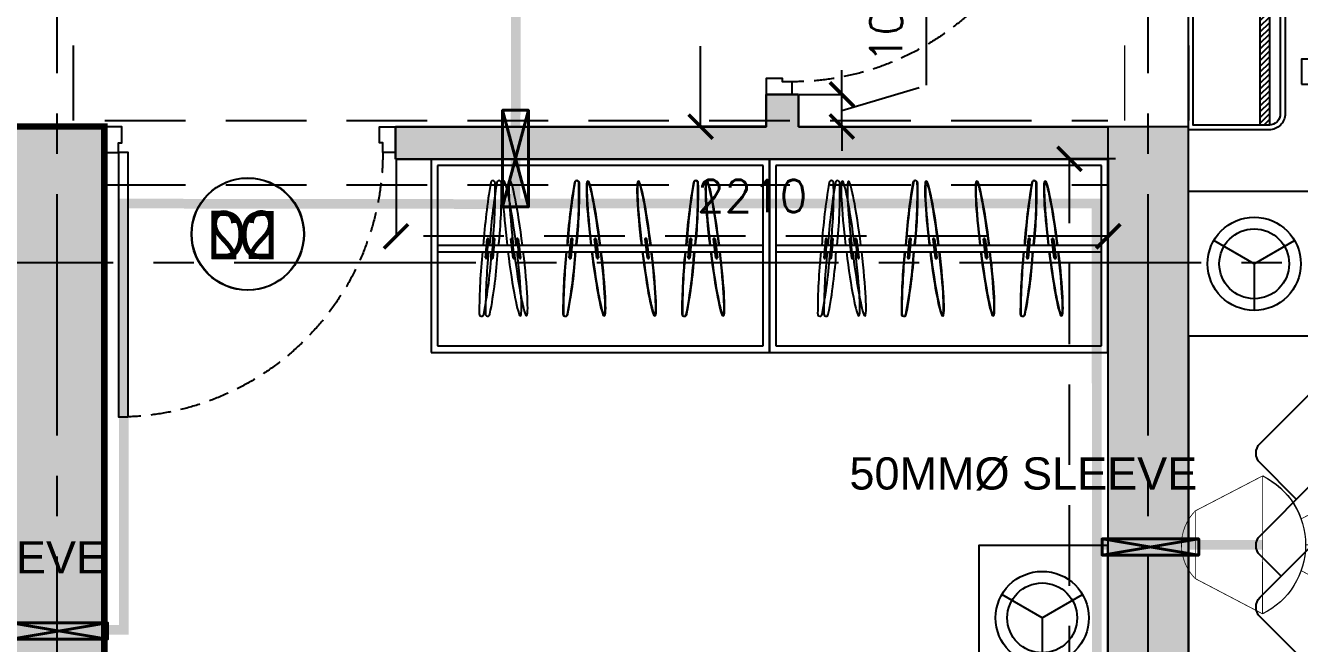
# Model space of a CAD drawing. Header units: millimetres. Extents: x 1135099 to 1230264, y -5736945 to -5695799.
# Drawn here: x 1209802 to 1213755, y -5726078 to -5724160 of the extents above; entities that cross this region are included whole.
import ezdxf
from ezdxf.enums import TextEntityAlignment as Align

# ---------------------------------------------------------------- set-up
doc = ezdxf.new("R2010")
doc.units = ezdxf.units.MM
doc.header["$LTSCALE"] = 1000
doc.header["$MEASUREMENT"] = 0
for name, pattern in [('2BHK-A - FRONT$1$AUDIT_D_120904163729-0', [0]), ('2BHK-A - FRONT$1$HIDDEN', [0.375, 0.25, -0.125]), ('AUDIT_D_120904163729-0', [0]), ('T8(T9 IS SIMILAR) - DIMENSION & TEXTING$0$( Hidden )', [0.375, 0.25, -0.125]), ('T8(T9 IS SIMILAR) - DIMENSION & TEXTING$0$1', [0]), ('T8(T9 IS SIMILAR) - DIMENSION & TEXTING$0$3BHK-D$0$HIDDEN', [0.375, 0.25, -0.125]), ('T8(T9 IS SIMILAR) - DIMENSION & TEXTING$0$HIDDEN', [0.375, 0.25, -0.125]), ('T8(T9 IS SIMILAR) - DIMENSION & TEXTING$1$AUDIT_D_120904163729-0', [0]), ('T8(T9 IS SIMILAR)$0$$0$HIDDEN', [0.375, 0.25, -0.125]), ('T8(T9 IS SIMILAR)$0$HIDDEN', [0.375, 0.25, -0.125]), ('T8_REFUGE COLUMNS$0$CENTER2', [1.125, 0.75, -0.125, 0.125, -0.125])]:
    doc.linetypes.add(name, pattern=pattern)
doc.layers.get('0').update_dxf_attribs({"linetype": 'AUDIT_D_120904163729-0'})
for name, color, linetype in [('2BHK-A - FRONT$0$2BHK-A - FRONT$0$a-furniture', 8, 'Continuous'), ('2BHK-A - FRONT$0$A-DOOR-FULL', 2, 'Continuous'), ('2BHK-A - FRONT$0$a-furniture', 8, 'Continuous'), ('2BHK-A - FRONT$0$A-INDOOR UNIT', 30, 'Continuous'), ('2BHK-A - FRONT$0$a-window-no', 125, 'Continuous'), ('2BHK-A - FRONT$1$A-HATCH -160', 251, '2BHK-A - FRONT$1$AUDIT_D_120904163729-0'), ('T8(T9 IS SIMILAR) - DIMENSION & TEXTING$0$A-DIMENSIONS', 2, 'T8(T9 IS SIMILAR) - DIMENSION & TEXTING$0$HIDDEN'), ('T8(T9 IS SIMILAR) - DIMENSION & TEXTING$0$A-FIRE FIGHTING', 7, 'T8(T9 IS SIMILAR) - DIMENSION & TEXTING$1$AUDIT_D_120904163729-0'), ('T8(T9 IS SIMILAR) - DIMENSION & TEXTING$1$a-window-no', 125, 'Continuous'), ('T8(T9 IS SIMILAR)$0$S-BEAM', 20, 'T8(T9 IS SIMILAR)$0$$0$HIDDEN'), ('T8_REFUGE COLUMNS$0$A-CENTERLINE', 193, 'T8_REFUGE COLUMNS$0$CENTER2'), ('T8_REFUGE COLUMNS$1$A-RCC COLS', 3, 'Continuous'), ('T8_TYPICAL COLUMNS$0$A-RCC COLS', 3, 'Continuous')]:
    doc.layers.add(name, color=color, linetype=linetype)
for name, color, linetype, lineweight in [('2BHK-A - FRONT$1$A-WALL- 160', 6, 'Continuous', 30), ('T8(T9 IS SIMILAR) - DIMENSION & TEXTING$0$U-IPD-WS-FIRE', 1, 'Continuous', 40), ('T8(T9 IS SIMILAR) - DIMENSION & TEXTING$0$U-IPD-WS-SP', 1, 'Continuous', 5), ('T8(T9 IS SIMILAR) - DIMENSION & TEXTING$0$U-IPD-WS-TEXT', 7, 'Continuous', 0), ('T8(T9 IS SIMILAR)$0$D&W', 8, 'Continuous', 25), ('T8(T9 IS SIMILAR)$0$SCPL BEAM', 191, 'T8(T9 IS SIMILAR)$0$$0$HIDDEN', 13)]:
    doc.layers.add(name, color=color, linetype=linetype, lineweight=lineweight)
doc.layers.add('A-RERA CARPET AREA', color=30, linetype='Continuous', plot=False)
for name, color, linetype, lineweight, true_color in [('T8(T9 IS SIMILAR) - DIMENSION & TEXTING$0$U-IPD-SP-SLEV-50', 7, 'T8(T9 IS SIMILAR) - DIMENSION & TEXTING$0$3BHK-D$0$HIDDEN', 40, 0x2f0dd9), ('T8(T9 IS SIMILAR) - DIMENSION & TEXTING$0$U-IPD-SP-SLEV-80', 7, 'T8(T9 IS SIMILAR) - DIMENSION & TEXTING$0$1', 40, 0x10d54b), ('T8_REFUGE COLUMNS$1$COL-HATCH', 7, 'Continuous', 25, 0xa3a3a3)]:
    doc.layers.add(name, color=color, linetype=linetype, lineweight=lineweight, true_color=true_color)
doc.styles.add('2BHK-A - FRONT$0$LODHA STANDERD', font='sanss___.ttf')
doc.styles.add('T8(T9 IS SIMILAR) - DIMENSION & TEXTING$0$arial', font='sanss___.ttf')
doc.styles.add('T8(T9 IS SIMILAR) - DIMENSION & TEXTING$0$Romans 1', font='romans.shx', dxfattribs={"height": 100})
doc.styles.add('T8(T9 IS SIMILAR) - DIMENSION & TEXTING$1$LODHA STANDERD', font='sanss___.ttf')
doc.dimstyles.new('T8(T9 IS SIMILAR) - DIMENSION & TEXTING$0$ALPINE S', dxfattribs={"dimscale": 0, "dimtxt": 100, "dimasz": 75, "dimexe": 0, "dimexo": 0, "dimgap": 75, "dimtad": 1, "dimdec": 0, "dimzin": 0, "dimdsep": 46, "dimtxsty": 'T8(T9 IS SIMILAR) - DIMENSION & TEXTING$0$Romans 1', "dimblk": 'T8(T9 IS SIMILAR) - DIMENSION & TEXTING$0$_ArchTick', "dimcen": 0.09, "dimclrd": 256, "dimclre": 256, "dimclrt": 7, "dimadec": 0, "dimazin": 0, "dimtfac": 1, "dimtdec": 0, "dimtofl": 0, "dimtmove": 1, "dimatfit": 0, "dimldrblk": 'T8(T9 IS SIMILAR) - DIMENSION & TEXTING$0$_Open90', "dimfxl": 1, "dimtolj": 1, "dimtzin": 0, "dimarcsym": 0})

# ---------------------------------------------------------------- blocks, each defined once
blk = doc.blocks.new('T8(T9 IS SIMILAR) - DIMENSION & TEXTING$1$WINDOW TAG')
at = {"layer": 'T8(T9 IS SIMILAR) - DIMENSION & TEXTING$1$a-window-no'}
blk.add_circle((0, 0), 174.1, dxfattribs=at)
at = {"layer": 'T8(T9 IS SIMILAR) - DIMENSION & TEXTING$1$a-window-no', "style": 'T8(T9 IS SIMILAR) - DIMENSION & TEXTING$1$LODHA STANDERD'}
blk.add_attdef('WINDOW', text='', height=150, dxfattribs=at).set_placement((11.3, 2.8), align=Align.MIDDLE_CENTER)
blk = doc.blocks.new('T8(T9 IS SIMILAR) - DIMENSION & TEXTING$0$_ArchTick')
at = {"color": 0, "linetype": 'ByBlock', "const_width": 0.15}
blk.add_lwpolyline([(-0.5, -0.5), (0.5, 0.5)], dxfattribs=at)
blk = doc.blocks.new('*D537')
at = {"layer": 'T8(T9 IS SIMILAR) - DIMENSION & TEXTING$0$A-DIMENSIONS', "linetype": 'T8(T9 IS SIMILAR) - DIMENSION & TEXTING$0$HIDDEN', "lineweight": -2, "transparency": 16777216}
for p, q in [((1212102.3, -5723474), (1211897, -5723474)), ((1212102.3, -5724474), (1211897, -5724474))]:
    blk.add_line(p, q, dxfattribs=at)
at = {"layer": 'T8(T9 IS SIMILAR) - DIMENSION & TEXTING$0$A-DIMENSIONS', "lineweight": -2, "transparency": 16777216}
blk.add_line((1211897, -5724474), (1211897, -5723474), dxfattribs=at)
at = {"layer": 'T8(T9 IS SIMILAR) - DIMENSION & TEXTING$0$A-DIMENSIONS', "linetype": 'ByBlock', "lineweight": -2, "transparency": 16777216, "xscale": 75, "yscale": 75, "zscale": 75}
for p, rotation in [((1211897, -5723474), 90), ((1211897, -5724474), 270)]:
    blk.add_blockref('T8(T9 IS SIMILAR) - DIMENSION & TEXTING$0$_ArchTick', p, dxfattribs=dict(at, rotation=rotation))
at = {"layer": 'T8(T9 IS SIMILAR) - DIMENSION & TEXTING$0$A-DIMENSIONS', "color": 7, "linetype": 'ByBlock', "transparency": 16777216, "insert": (1211772, -5723974), "char_height": 100, "attachment_point": 5, "rotation": 90, "style": 'T8(T9 IS SIMILAR) - DIMENSION & TEXTING$0$Romans 1'}
blk.add_mtext('\\A1;1000', dxfattribs=at)
blk = doc.blocks.new('T8(T9 IS SIMILAR) - DIMENSION & TEXTING$0$_Open90')
at = {"color": 0, "linetype": 'ByBlock', "lineweight": -2}
for p, q in [((0, 0), (-1, 0)), ((-0.5, 0.5), (0, 0)), ((0, 0), (-0.5, -0.5))]:
    blk.add_line(p, q, dxfattribs=at)
blk = doc.blocks.new('*D538')
at = {"layer": 'T8(T9 IS SIMILAR) - DIMENSION & TEXTING$0$A-DIMENSIONS', "lineweight": -2, "transparency": 16777216}
for p, q in [((1212597.7, -5724345.3), (1212597.7, -5723952.4)), ((1212335.2, -5724374), (1212335.2, -5724299)), ((1212335.2, -5724424), (1212597.7, -5724345.3)), ((1212335.2, -5724474), (1212335.2, -5724374)), ((1212335.2, -5724474), (1212335.2, -5724549))]:
    blk.add_line(p, q, dxfattribs=at)
at = {"layer": 'T8(T9 IS SIMILAR) - DIMENSION & TEXTING$0$A-DIMENSIONS', "linetype": 'T8(T9 IS SIMILAR) - DIMENSION & TEXTING$0$HIDDEN', "lineweight": -2, "transparency": 16777216}
for p, q in [((1212202.3, -5724374), (1212335.2, -5724374)), ((1212202.3, -5724474), (1212335.2, -5724474))]:
    blk.add_line(p, q, dxfattribs=at)
at = {"layer": 'T8(T9 IS SIMILAR) - DIMENSION & TEXTING$0$A-DIMENSIONS', "linetype": 'ByBlock', "lineweight": -2, "transparency": 16777216, "xscale": 75, "yscale": 75, "zscale": 75}
for p, rotation in [((1212335.2, -5724374), 270), ((1212335.2, -5724474), 90)]:
    blk.add_blockref('T8(T9 IS SIMILAR) - DIMENSION & TEXTING$0$_ArchTick', p, dxfattribs=dict(at, rotation=rotation))
at = {"layer": 'T8(T9 IS SIMILAR) - DIMENSION & TEXTING$0$A-DIMENSIONS', "color": 7, "linetype": 'ByBlock', "transparency": 16777216, "insert": (1212472.7, -5724148.8), "char_height": 100, "attachment_point": 5, "rotation": 90, "style": 'T8(T9 IS SIMILAR) - DIMENSION & TEXTING$0$Romans 1'}
blk.add_mtext('\\A1;100', dxfattribs=at)
blk = doc.blocks.new('*D539')
at = {"layer": 'T8(T9 IS SIMILAR) - DIMENSION & TEXTING$0$A-DIMENSIONS', "linetype": 'T8(T9 IS SIMILAR) - DIMENSION & TEXTING$0$HIDDEN', "lineweight": -2, "transparency": 16777216}
for p, q in [((1210952.2, -5724574), (1210952.2, -5724814.4)), ((1213161.8, -5724574), (1213161.8, -5724814.4))]:
    blk.add_line(p, q, dxfattribs=at)
at = {"layer": 'T8(T9 IS SIMILAR) - DIMENSION & TEXTING$0$A-DIMENSIONS', "lineweight": -2, "transparency": 16777216}
blk.add_line((1213161.8, -5724814.4), (1210952.2, -5724814.4), dxfattribs=at)
at = {"layer": 'T8(T9 IS SIMILAR) - DIMENSION & TEXTING$0$A-DIMENSIONS', "linetype": 'ByBlock', "lineweight": -2, "transparency": 16777216, "xscale": 75, "yscale": 75, "zscale": 75, "rotation": 180}
blk.add_blockref('T8(T9 IS SIMILAR) - DIMENSION & TEXTING$0$_ArchTick', (1210952.2, -5724814.4), dxfattribs=at)
at = {"layer": 'T8(T9 IS SIMILAR) - DIMENSION & TEXTING$0$A-DIMENSIONS', "linetype": 'ByBlock', "lineweight": -2, "transparency": 16777216, "xscale": 75, "yscale": 75, "zscale": 75}
blk.add_blockref('T8(T9 IS SIMILAR) - DIMENSION & TEXTING$0$_ArchTick', (1213161.8, -5724814.4), dxfattribs=at)
at = {"layer": 'T8(T9 IS SIMILAR) - DIMENSION & TEXTING$0$A-DIMENSIONS', "color": 7, "linetype": 'ByBlock', "transparency": 16777216, "insert": (1212057, -5724689.4), "char_height": 100, "attachment_point": 5, "style": 'T8(T9 IS SIMILAR) - DIMENSION & TEXTING$0$Romans 1'}
blk.add_mtext('\\A1;2210', dxfattribs=at)
blk = doc.blocks.new('*D542')
at = {"layer": 'T8(T9 IS SIMILAR) - DIMENSION & TEXTING$0$A-DIMENSIONS', "linetype": 'T8(T9 IS SIMILAR) - DIMENSION & TEXTING$0$HIDDEN', "lineweight": -2, "transparency": 16777216}
for p, q in [((1213184.2, -5724574), (1213041.4, -5724574)), ((1213184.2, -5728524), (1213041.4, -5728524))]:
    blk.add_line(p, q, dxfattribs=at)
at = {"layer": 'T8(T9 IS SIMILAR) - DIMENSION & TEXTING$0$A-DIMENSIONS', "lineweight": -2, "transparency": 16777216}
blk.add_line((1213041.4, -5728524), (1213041.4, -5724574), dxfattribs=at)
at = {"layer": 'T8(T9 IS SIMILAR) - DIMENSION & TEXTING$0$A-DIMENSIONS', "linetype": 'ByBlock', "lineweight": -2, "transparency": 16777216, "xscale": 75, "yscale": 75, "zscale": 75}
for p, rotation in [((1213041.4, -5724574), 90), ((1213041.4, -5728524), 270)]:
    blk.add_blockref('T8(T9 IS SIMILAR) - DIMENSION & TEXTING$0$_ArchTick', p, dxfattribs=dict(at, rotation=rotation))
at = {"layer": 'T8(T9 IS SIMILAR) - DIMENSION & TEXTING$0$A-DIMENSIONS', "color": 7, "linetype": 'ByBlock', "transparency": 16777216, "insert": (1212916.4, -5726920.7), "char_height": 100, "attachment_point": 5, "rotation": 90, "style": 'T8(T9 IS SIMILAR) - DIMENSION & TEXTING$0$Romans 1'}
blk.add_mtext('\\A1;3950', dxfattribs=at)
blk = doc.blocks.new('T8(T9 IS SIMILAR) - DIMENSION & TEXTING$0$SIDE SPRINKLER')
at = {"layer": 'T8(T9 IS SIMILAR) - DIMENSION & TEXTING$0$U-IPD-WS-SP', "const_width": 3, "elevation": 0}
for points in [[(-6847.2, -87791.6), (-7102.7, -87925.5)], [(-6700.4, -87955.9), (-6510.2, -87854.9)], [(-6683.5, -88053.8), (-6456.1, -88053.8)], [(-6847.2, -88315.9), (-7102.7, -88183.1)], [(-6700.2, -88152.7), (-6509.9, -88253.3)]]:
    blk.add_lwpolyline(points, dxfattribs=at)
for points in [[(-6847.2, -87791.6, 0.000405), (-6846.7, -88316.2, 0.623274), (-6846.7, -87792.3, 0.617961)], [(-7102.7, -87925.2, 0.001274), (-7102.7, -88183.1, -0.409371), (-7102.7, -87925.2, -0.617961)]]:
    blk.add_lwpolyline(points, format="xyb", dxfattribs=at)
at = {"layer": 'T8(T9 IS SIMILAR) - DIMENSION & TEXTING$0$U-IPD-WS-SP'}
for centre, start, end in [((-6975.2, -88053.8), 296.0387, 63.9613), ((-6975.2, -88053.8), 0, 63.9613), ((-6975.2, -88054.2), 296.1316, 0.0929)]:
    blk.add_arc(centre, 291.8, start, end, dxfattribs=at)
blk = doc.blocks.new('T8(T9 IS SIMILAR) - DIMENSION & TEXTING$0$A$C7A147FD6')
at = {"layer": 'T8(T9 IS SIMILAR) - DIMENSION & TEXTING$0$U-IPD-SP-SLEV-50', "linetype": 'ByBlock', "elevation": -0.6}
for points in [[(5990.4, -10380), (5690.4, -10380), (5690.4, -10430), (5990.4, -10430), (5990.4, -10380), (5690.4, -10430), (5990.4, -10430), (5690.4, -10380)], [(2605, -10640.4), (2305, -10640.4), (2305, -10690.4), (2605, -10690.4), (2605, -10640.4), (2305, -10690.4), (2605, -10690.4), (2305, -10640.4)]]:
    blk.add_lwpolyline(points, dxfattribs=at)
at = {"layer": 'T8(T9 IS SIMILAR) - DIMENSION & TEXTING$0$U-IPD-SP-SLEV-80', "elevation": -0.6}
blk.add_lwpolyline([(3830.4, -9049.1), (3830.4, -9349.1), (3910.4, -9349.1), (3910.4, -9049.1), (3830.4, -9049.1), (3910.4, -9349.1), (3830.4, -9349.1), (3910.4, -9049.1)], dxfattribs=at)
at = {"layer": 'T8(T9 IS SIMILAR) - DIMENSION & TEXTING$0$U-IPD-WS-FIRE', "color": 223, "linetype": 'T8(T9 IS SIMILAR) - DIMENSION & TEXTING$0$( Hidden )', "ltscale": 2, "true_color": 0xbd59b9, "const_width": 30, "elevation": -0.6}
for points in [[(-2270, -3502.5), (-90.5, -3502.5), (-90.4, -5317.1), (347.4, -5317), (347.5, -6277.1), (3874.3, -6276.8), (3870.6, -9339), (5673.5, -9338.8), (5673.6, -11094.1), (5502.9, -11095.8)], [(1960.6, -10662.3), (2655.5, -10662.3), (2655.2, -9339), (3870.6, -9340.5)], [(6187.9, -10397.8), (5673.6, -10397.8)]]:
    blk.add_lwpolyline(points, dxfattribs=at)
at = {"layer": 'T8(T9 IS SIMILAR) - DIMENSION & TEXTING$0$U-IPD-WS-FIRE', "xscale": -0.8162240268536692, "yscale": 0.8162240268536692, "zscale": 0.8162240268536692, "rotation": 180}
blk.add_blockref('T8(T9 IS SIMILAR) - DIMENSION & TEXTING$0$SIDE SPRINKLER', (11777, -82269.9, -0.6), dxfattribs=at)
at = {"layer": 'T8(T9 IS SIMILAR) - DIMENSION & TEXTING$0$U-IPD-WS-TEXT', "char_height": 100, "attachment_point": 3, "rotation": 0.0001, "style": 'T8(T9 IS SIMILAR) - DIMENSION & TEXTING$0$arial'}
for insert in [(5985.5, -10126.5, -1), (2600.1, -10386.9, -1)]:
    blk.add_mtext_dynamic_manual_height_columns('50MM%%C SLEEVE', width=1876.047, gutter_width=0.75, heights=[0], dxfattribs=dict(at, insert=insert))
blk = doc.blocks.new('T8_REFUGE COLUMNS')
at = {"layer": 'T8_REFUGE COLUMNS$1$COL-HATCH', "linetype": 'ByBlock'}
h = blk.add_hatch(color=256, dxfattribs=at)
h.dxf.hatch_style = 1
h.paths.add_polyline_path([(1210052.1, -5727009.9), (1209752.1, -5727009.9), (1209752.1, -5724474.9), (1210052.1, -5724474.9)])
h = blk.add_hatch(color=256, dxfattribs=at)
h.dxf.hatch_style = 1
h.paths.add_polyline_path([(1213162.1, -5726829.9), (1213412.1, -5726829.9), (1213412.1, -5724474.9), (1213162.1, -5724474.9)])
at = {"layer": 'T8_REFUGE COLUMNS$0$A-CENTERLINE'}
for p, q in [((1209902.1, -5728808.5), (1209902.1, -5698573.6)), ((1213287.1, -5728808.5), (1213287.1, -5698573.6)), ((1217951.3, -5724897.4), (1182156.9, -5724897.4))]:
    blk.add_line(p, q, dxfattribs=at)
at = {"layer": 'T8_REFUGE COLUMNS$1$A-RCC COLS', "linetype": 'ByBlock'}
for points in [[(1210052.1, -5727009.9), (1209752.1, -5727009.9), (1209752.1, -5724474.9), (1210052.1, -5724474.9)], [(1213162.1, -5726829.9), (1213412.1, -5726829.9), (1213412.1, -5724474.9), (1213162.1, -5724474.9)]]:
    blk.add_lwpolyline(points, close=True, dxfattribs=at)
blk = doc.blocks.new('T8_TYPICAL COLUMNS')
at = {"layer": 'T8_TYPICAL COLUMNS$0$A-RCC COLS', "linetype": 'ByBlock'}
blk.add_blockref('T8_REFUGE COLUMNS', (0, 0), dxfattribs=at)
blk = doc.blocks.new('*U710')
for points in [[(0, 0), (0, 820), (-30, 820), (-30, 0)], [(-860, 0), (-820, 0), (-820, -30), (-810, -30), (-810, -80), (-860, -80)], [(40, 0), (0, 0), (0, -30), (-10, -30), (-10, -80), (40, -80)]]:
    blk.add_lwpolyline(points, close=True)
at = {"color": 0, "linetype": 'ByBlock', "ltscale": 0.25}
blk.add_arc((1.2, -0.5), 821.2, 92.373, 179.9653, dxfattribs=at)
blk = doc.blocks.new('*U711')
for points in [[(0, 0), (0, 820), (30, 820), (30, 0)], [(-40, 0), (0, 0), (0, -30), (10, -30), (10, -80), (-40, -80)], [(860, 0), (820, 0), (820, -30), (810, -30), (810, -80), (860, -80)]]:
    blk.add_lwpolyline(points, close=True)
at = {"color": 0, "linetype": 'ByBlock', "ltscale": 0.25}
blk.add_arc((-1.2, -0.5), 821.2, 0.0347, 87.627, dxfattribs=at)
blk = doc.blocks.new('2BHK-A - FRONT$0$WINDOW TAG')
at = {"layer": '2BHK-A - FRONT$0$a-window-no'}
blk.add_circle((0, 0), 174.1, dxfattribs=at)
at = {"layer": '2BHK-A - FRONT$0$a-window-no', "style": '2BHK-A - FRONT$0$LODHA STANDERD'}
blk.add_attdef('WINDOW', text='', height=150, dxfattribs=at).set_placement((11.3, 2.8), align=Align.MIDDLE_CENTER)
blk = doc.blocks.new('2BHK-A - FRONT$0$A$C6E931037')
at = {"layer": '2BHK-A - FRONT$0$a-furniture'}
for p, q in [((1050, 600), (0, 600)), ((0, 600), (0, 0)), ((1050, 0), (1050, 600)), ((1030, 580), (20, 580)), ((20, 580), (20, 20)), ((1030, 20), (1030, 580)), ((1029, 287.5), (19, 287.5)), ((169.2, 247.5), (161.9, 307.1)), ((170.8, 247.5), (163.5, 307.1)), ((164.9, 307.5), (172.2, 247.9)), ((166.5, 307.5), (173.8, 247.9)), ((242.4, 247.6), (247.7, 307.4)), ((244, 247.6), (249.2, 307.4)), ((250.7, 307.1), (245.4, 247.4)), ((252.2, 307.1), (247, 247.4)), ((381.4, 247.5), (374, 307.1)), ((374, 307.1), (374, 307.1)), ((382.9, 247.5), (375.6, 307.1)), ((375.6, 307.1), (375.6, 307.1)), ((377, 307.5), (377, 307.5)), ((377, 307.5), (384.3, 247.9)), ((378.6, 307.5), (378.6, 307.5)), ((378.6, 307.5), (385.9, 247.9)), ((538.2, 247.5), (530.9, 307.1)), ((539.8, 247.5), (532.4, 307.1)), ((533.9, 307.5), (541.2, 247.9)), ((535.4, 307.5), (542.7, 247.9)), ((611.4, 247.6), (616.6, 307.4)), ((612.9, 247.6), (618.2, 307.4)), ((619.6, 307.1), (614.4, 247.4)), ((621.2, 307.1), (615.9, 247.4)), ((780.2, 247.5), (772.9, 307.1)), ((775.8, 307.5), (783.1, 247.9)), ((799.4, 247.5), (792.1, 307.1)), ((795.1, 307.5), (802.4, 247.9)), ((853.4, 247.6), (858.6, 307.4)), ((861.6, 307.1), (856.3, 247.4)), ((872.6, 247.6), (877.8, 307.4)), ((880.8, 307.1), (875.6, 247.4)), ((1030, 267.5), (20, 267.5)), ((381.4, 247.5), (381.4, 247.5)), ((382.9, 247.5), (382.9, 247.5)), ((384.3, 247.9), (384.3, 247.9)), ((385.9, 247.9), (385.9, 247.9)), ((0, 0), (1050, 0)), ((20, 20), (1030, 20))]:
    blk.add_line(p, q, dxfattribs=at)
for centre, radius, start, end in [((1679.1, 203.5), 1449.3, 168.9432, 176.6792), ((1680.7, 203.5), 1449.3, 168.9432, 176.6792), ((263.6, 481.1), 6.91, 353.3258, 176.6742), ((265.2, 481.1), 6.91, 353.3258, 176.6742), ((-1659.6, 483.1), 1930.1, 354.1834, 359.9166), ((-1658.1, 483.1), 1930.1, 354.1834, 359.9166), ((2048.1, 203.5), 1449.3, 168.9432, 176.6792), ((2049.6, 203.5), 1449.3, 168.9432, 176.6792), ((632.6, 481.1), 6.91, 353.3258, 176.6742), ((634.1, 481.1), 6.91, 353.3258, 176.6742), ((-1290.6, 483.1), 1930.1, 354.1834, 359.9166), ((-1289.1, 483.1), 1930.1, 354.1834, 359.9166), ((2290, 203.5), 1449.3, 168.9432, 176.6792), ((2309.3, 203.5), 1449.3, 168.9432, 176.6792), ((874.5, 481.1), 6.91, 353.3258, 176.6742), ((-1048.7, 483.1), 1930.1, 354.1834, 359.9166), ((893.8, 481.1), 6.91, 353.3258, 176.6742), ((-1029.4, 483.1), 1930.1, 354.1834, 359.9166), ((163.4, 307.3), 1.5, 7, 187), ((165, 307.3), 1.5, 7, 187), ((249.2, 307.3), 1.5, 355, 175), ((250.7, 307.3), 1.5, 355, 175), ((375.5, 307.3), 1.5, 7, 187), ((377.1, 307.3), 1.5, 7, 187), ((532.4, 307.3), 1.5, 7, 187), ((533.9, 307.3), 1.5, 7, 187), ((618.1, 307.3), 1.5, 355, 175), ((619.7, 307.3), 1.5, 355, 175), ((774.3, 307.3), 1.5, 7, 187), ((793.6, 307.3), 1.5, 7, 187), ((860.1, 307.3), 1.5, 355, 175), ((879.3, 307.3), 1.5, 355, 175), ((170.7, 247.7), 1.5, 187, 7), ((172.3, 247.7), 1.5, 187, 7), ((1671.5, 107.8), 1450.8, 173.6789, 181.3108), ((1673.1, 107.8), 1450.8, 173.6789, 181.3108), ((-1666, 397), 1928.2, 350.3383, 356.1495), ((-1664.5, 397), 1928.2, 350.3383, 356.1495), ((243.9, 247.5), 1.5, 175, 355), ((245.5, 247.5), 1.5, 175, 355), ((382.8, 247.7), 1.5, 187, 7), ((384.4, 247.7), 1.5, 187, 7), ((539.7, 247.7), 1.5, 187, 7), ((541.2, 247.7), 1.5, 187, 7), ((2040.5, 107.8), 1450.8, 173.6789, 181.3108), ((2042, 107.8), 1450.8, 173.6789, 181.3108), ((-1297, 397), 1928.2, 350.3383, 356.1495), ((-1295.5, 397), 1928.2, 350.3383, 356.1495), ((612.9, 247.5), 1.5, 175, 355), ((614.4, 247.5), 1.5, 175, 355), ((781.7, 247.7), 1.5, 187, 7), ((800.9, 247.7), 1.5, 187, 7), ((2282.4, 107.8), 1450.8, 173.6789, 181.3108), ((-1055.1, 397), 1928.2, 350.3383, 356.1495), ((2301.7, 107.8), 1450.8, 173.6789, 181.3108), ((854.8, 247.5), 1.5, 175, 355), ((-1035.8, 397), 1928.2, 350.3383, 356.1495), ((874.1, 247.5), 1.5, 175, 355), ((228, 73.8), 6.91, 173.3258, 356.6742), ((229.5, 73.8), 6.91, 173.3258, 356.6742), ((596.9, 73.8), 6.91, 173.3258, 356.6742), ((598.5, 73.8), 6.91, 173.3258, 356.6742), ((838.9, 73.8), 6.91, 173.3258, 356.6742), ((858.1, 73.8), 6.91, 173.3258, 356.6742)]:
    blk.add_arc(centre, radius, start, end, dxfattribs=at)
for centre, start_param, end_param in [((169.2, 272.7), -1.509644, 1.493508), ((170.7, 272.7), -1.509644, 1.493508), ((381.3, 272.7), -1.509644, 1.493508), ((382.8, 272.7), -1.509644, 1.493508), ((538.1, 272.7), -1.509644, 1.493508), ((539.7, 272.7), -1.509644, 1.493508), ((780.1, 272.7), -1.509644, 1.493508), ((799.3, 272.7), -1.509644, 1.493508), ((168, 282.7), 1.633749, 4.633301), ((169.5, 282.7), 1.633749, 4.633301), ((380.1, 282.7), 1.633749, 4.633301), ((381.6, 282.7), 1.633749, 4.633301), ((536.9, 282.7), 1.633749, 4.633301), ((538.5, 282.7), 1.633749, 4.633301), ((778.9, 282.7), 1.633749, 4.633301), ((798.1, 282.7), 1.633749, 4.633301)]:
    blk.add_ellipse(centre, major_axis=(-26.2, 213.6), ratio=0.065707, start_param=start_param, end_param=end_param, dxfattribs=at)
blk = doc.blocks.new('2BHK-A - FRONT$0$1.5tr')
at = {"layer": '2BHK-A - FRONT$0$A-INDOOR UNIT'}
h = blk.add_hatch(dxfattribs=at)
h.set_pattern_fill('ANSI31', color=3, scale=100, style=0)
h.paths.add_polyline_path([(222.8, 485), (251, 485), (251, -485), (222.8, -485)])
for points in [[(300, 450), (300, -450, -0.414214), (250, -500), (0, -500), (0, 500), (250, 500, -0.414214)], [(285, 450), (285, -450, -0.414214), (250, -485), (15, -485), (15, 485), (250, 485, -0.414214)]]:
    blk.add_lwpolyline(points, format="xyb", close=True, dxfattribs=at)
at = {"layer": '2BHK-A - FRONT$0$A-INDOOR UNIT', "color": 3}
blk.add_lwpolyline([(222.8, 485), (251, 485), (251, -485), (222.8, -485)], close=True, dxfattribs=at)
at = {"layer": '2BHK-A - FRONT$0$A-INDOOR UNIT', "color": 0, "ltscale": 300}
for points in [[(350.5, 273.3), (379.7, 273.3), (379.7, 214.8), (428.5, 312.3), (379.7, 409.8), (379.7, 351.3), (350.5, 351.3)], [(350.5, -39), (429.7, -39), (429.7, -97.5), (478.5, 0), (429.7, 97.5), (429.7, 39), (350.5, 39)], [(350.5, -358.3), (379.7, -358.3), (379.7, -416.8), (428.5, -319.3), (379.7, -221.8), (379.7, -280.3), (350.5, -280.3)]]:
    blk.add_lwpolyline(points, close=True, dxfattribs=at)
blk = doc.blocks.new('2BHK-A - FRONT$0$2BHK-A - FRONT$0$a bed')
at = {"color": 0, "linetype": 'ByBlock', "extrusion": (1.06338e-09, -0.000260045, 1)}
for q in [(78.6, 2497.2), (328.9, 2497.3), (203.8, 2280.5)]:
    blk.add_line((203.8, 2425), q, dxfattribs=at)
at = {"color": 0, "linetype": 'ByBlock'}
for p, q in [((675, 2200, 0), (675, 737.5, 0)), ((221.8, 1867.4, 0), (383.5, 2029, 0)), ((444.1, 2029, 0), (605.8, 1867.4, 0)), ((334.7, 1693.9, 0), (221.8, 1806.8, 0)), ((605.8, 1806.8, 0), (492.9, 1693.9, 0)), ((221.8, 1581, 0), (383.5, 1742.6, 0)), ((444.1, 1742.6, 0), (605.8, 1581, 0)), ((221.8, 1389.8, 0), (383.5, 1551.4, 0)), ((444.1, 1551.4, 0), (605.8, 1389.8, 0)), ((287.1, 1455.1, 0), (221.8, 1520.4, 0)), ((605.8, 1520.4, 0), (540.5, 1455.1, 0)), ((383.5, 1167.5, 0), (221.8, 1329.2, 0)), ((605.8, 1329.2, 0), (444.1, 1167.5, 0)), ((221.8, 857.3, 0), (383.5, 1019, 0)), ((444.1, 1019, 0), (605.8, 857.3, 0)), ((221.8, 679, 0), (383.5, 840.6, 0)), ((444.1, 840.6, 0), (605.8, 679, 0)), ((280.7, 737.9, 0), (221.8, 796.7, 0)), ((605.8, 796.7, 0), (546.9, 737.9, 0)), ((1095.6, 737.5, 0), (675, 737.5, 0)), ((675, 737.5, 0), (1095.6, 400, 0)), ((1095.6, 400, 0), (1095.6, 737.5, 0)), ((383.5, 456.7, 0), (221.8, 618.4, 0)), ((605.8, 618.4, 0), (444.1, 456.7, 0)), ((56.3, 400, 0), (506.3, 400, 0))]:
    blk.add_line(p, q, dxfattribs=at)
at = {"color": 0, "linetype": 'ByBlock', "extrusion": (1.06338e-09, 0.000260045, 1)}
for q in [(203.8, 319.5), (78.6, 102.8), (328.9, 102.7)]:
    blk.add_line((203.8, 175), q, dxfattribs=at)
at = {"color": 0, "linetype": 'ByBlock'}
for points in [[(0, 2200), (0, 2650), (400, 2650), (400, 2200)], [(0, 400), (0, -50), (400, -50), (400, 400)]]:
    blk.add_lwpolyline(points, close=True, dxfattribs=at)
blk.add_lwpolyline([(0, 400), (2250, 400), (2250, 2200), (0, 2200), (0, 400)], dxfattribs=at)
at = {"color": 0, "linetype": 'ByBlock', "extrusion": (1.06338e-09, -0.000260045, 1)}
for radius in [144.5, 108.4]:
    blk.add_circle((203.8, 2425, -0.6), radius, dxfattribs=at)
at = {"color": 0, "linetype": 'ByBlock', "extrusion": (1.06338e-09, 0.000260045, 1)}
for radius in [144.5, 108.4]:
    blk.add_circle((203.8, 175, 0), radius, dxfattribs=at)
at = {"color": 0, "linetype": 'ByBlock', "extrusion": (7.42612e-06, -2.34658e-07, -1)}
for centre, major_axis, start_param, end_param in [((417.2, 2002.1, 0), (-26.9, 26.9, 0), 6.283185, 7.853982), ((252.2, 1837.1, 0.7), (-30.3, 30.3, 0), 4.712389, 6.283185), ((575.4, 1837.1, 0.7), (30.3, 30.3, 0), 0, 1.570796), ((413.8, 1712.3, 0.7), (-30.3, 30.3, 0), 6.283185, 7.853982), ((252.2, 1550.7, 0.7), (30.3, 30.3, 0), 3.141593, 4.712389), ((413.8, 1521.1, 0.7), (30.3, 30.3, 0), 4.712389, 6.283185), ((575.4, 1550.7, 0.7), (30.3, 30.3, 0), 0, 1.570796), ((252.2, 1359.5, 0.7), (-30.3, 30.3, 0), 4.712389, 6.283185), ((575.4, 1359.5, 0.7), (-30.3, 30.3, 0), 1.570796, 3.141593), ((413.8, 1197.8, 0.7), (-30.3, 30.3, 0), 3.141593, 4.712389), ((413.8, 988.7, 0.7), (30.3, 30.3, 0), 4.712389, 6.283185), ((252.2, 827, 0.7), (30.3, 30.3, 0), 3.141593, 4.712389), ((413.8, 810.3, 0.7), (30.3, 30.3, 0), 4.712389, 6.283185), ((575.4, 827, 0.7), (-30.3, 30.3, 0), 1.570796, 3.141593), ((252.2, 648.7, 0.7), (-30.3, 30.3, 0), 4.712389, 6.283185), ((575.4, 648.7, 0.7), (-30.3, 30.3, 0), 1.570796, 3.141593), ((413.8, 487.1, 0.7), (30.3, 30.3, 0), 1.570796, 3.141593)]:
    blk.add_ellipse(centre, major_axis=major_axis, ratio=1, start_param=start_param, end_param=end_param, dxfattribs=at)
blk = doc.blocks.new('2BHK-A - FRONT')
at = {"layer": '2BHK-A - FRONT$1$A-HATCH -160', "linetype": 'ByBlock'}
h = blk.add_hatch(dxfattribs=at)
h.set_pattern_fill('ZIGZAG', color=256, scale=250)
h.set_pattern_definition([(0, (0, 0), (31.25, 31.25), [31.25, -31.25]), (90, (31.25, 0), (-31.25, 31.25), [31.25, -31.25])])
h.paths.add_polyline_path([(1142149.5, -5723474.6), (1143849.6, -5723474.6), (1143849.6, -5723374.6), (1142149.5, -5723374.6)])
h.paths.add_polyline_path([(1144889.5, -5724474.6), (1144889.5, -5724574.6), (1147099.5, -5724574.6), (1147099.5, -5724474.6), (1145949.5, -5724474.2), (1145949.5, -5724374.2), (1145849.5, -5724374.2), (1145849.5, -5724474.6)])
h.paths.add_polyline_path([(1145949.5, -5723374.2), (1146849.2, -5723374.2), (1146849.2, -5723474.2), (1145949.5, -5723474.2)])
h.paths.add_polyline_path([(1147599.2, -5723474.2), (1148199.2, -5723474.2), (1148199.2, -5723374.2), (1147599.2, -5723374.2)])
h.paths.add_polyline_path([(1150399.5, -5721024.5), (1150499.5, -5721024.5), (1150499.5, -5721774.2), (1150399.5, -5721774.2)])
h.paths.add_polyline_path([(1150399.5, -5720124.5), (1150499.5, -5720124.5), (1150499.5, -5719224.6), (1150399.5, -5719224.6)])
h.paths.add_polyline_path([(1145549.4, -5721674.6), (1145649.4, -5721674.6), (1145649.4, -5721174.6), (1145649.4, -5721174.6), (1145649.4, -5721073.7), (1145549.4, -5721073.9)])
h.paths.add_polyline_path([(1148199.5, -5728684.2), (1148934.5, -5728684.2), (1148934.5, -5728584.2), (1148199.5, -5728584.2)])
h.paths.add_polyline_path([(1148449.5, -5721774.6), (1148849.5, -5721774.6), (1148849.5, -5721674.6), (1148449.5, -5721674.6)])
h.paths.add_polyline_path([(1150149.5, -5721674.6), (1150399.5, -5721674.6), (1150399.5, -5721774.6), (1150149.5, -5721774.6)])
h = blk.add_hatch(dxfattribs=at)
h.set_pattern_fill('ANSI32', color=256, scale=150)
h.set_pattern_definition([(45, (0, -0.55), (-39.77475644, 39.77475644), []), (45, (26.517, -0.55), (-39.77475644, 39.77475644), [])])
h.paths.add_polyline_path([(1145269.9, -5728524.2), (1145269.9, -5728684.2), (1144639.8, -5728684.2), (1144639.8, -5726829.5), (1144799.8, -5726829.5), (1144799.8, -5728524.2)])
h.paths.add_polyline_path([(1148934.5, -5727449.8), (1148934.5, -5727609.8), (1147999.5, -5727609.8), (1147999.5, -5727009.5), (1148159.5, -5727009.5), (1148159.5, -5727449.8)])
h.paths.add_polyline_path([(1147999.5, -5728684.2), (1147999.5, -5728524.2), (1147369.9, -5728524.2), (1147369.9, -5728684.2)])
edge = h.paths.add_edge_path()
edge.add_line((1151334.5, -5727449.8), (1151779.5, -5727449.8))
edge.add_line((1151779.5, -5727449.8), (1151779.5, -5727609.8))
edge.add_line((1151704.5, -5727609.8), (1151334.5, -5727609.8))
edge.add_line((1151334.5, -5727609.8), (1151334.5, -5727449.8))
h.paths.add_polyline_path([(1146264.5, -5719573.8), (1146424.5, -5719573.8), (1146424.5, -5719224.6), (1146264.5, -5719224.6)])
h.paths.add_polyline_path([(1145549.4, -5721834.4), (1145788.9, -5721834.4), (1145790, -5721674.6), (1145549.4, -5721674.6)])
h.paths.add_polyline_path([(1145949.5, -5721924.2), (1145949.5, -5722524.6), (1145789.5, -5722524.6), (1145789.5, -5721924.2)])
h.paths.add_polyline_path([(1144599.5, -5721924.6), (1144759.5, -5721924.6), (1144762, -5722524.6), (1144602, -5722524.6)])
h.paths.add_polyline_path([(1144599.5, -5723474.6), (1144599.5, -5723174.6), (1144759.5, -5723174.6), (1144759.5, -5723314.6), (1145789.5, -5723314.6), (1145789.5, -5723174.6), (1145949.5, -5723174.6), (1145949.5, -5723474.2)])
at = {"layer": '2BHK-A - FRONT$1$A-WALL- 160', "linetype": 'ByBlock'}
for p, q in [((1145949.5, -5724374.2), (1145849.5, -5724374.2)), ((1145849.5, -5724374.2), (1145849.5, -5724474.6)), ((1145949.5, -5724474.6), (1145949.5, -5724374.2)), ((1144889.5, -5724474.6), (1145849.5, -5724474.6)), ((1145949.5, -5724474.6), (1147099.5, -5724474.6)), ((1147099.5, -5724474.6), (1147099.5, -5724574.6)), ((1144889.5, -5724574.6), (1147099.5, -5724574.6))]:
    blk.add_line(p, q, dxfattribs=at)
at = {"layer": '2BHK-A - FRONT$0$2BHK-A - FRONT$0$a-furniture', "extrusion": (4.84058e-05, -0.000523293, -1), "zscale": -1, "rotation": 359.9999999999999}
blk.add_blockref('2BHK-A - FRONT$0$2BHK-A - FRONT$0$a bed', (-1144639.5, -5727323.8, 3052.9), dxfattribs=at)
at = {"layer": '2BHK-A - FRONT$0$2BHK-A - FRONT$0$a-furniture', "extrusion": (-4.84058e-05, 0.000523293, -1), "zscale": -1, "rotation": 179.9999999999999}
blk.add_blockref('2BHK-A - FRONT$0$2BHK-A - FRONT$0$a bed', (-1144889.7, -5725822.9, -3052.9), dxfattribs=at)
at = {"layer": '2BHK-A - FRONT$0$A-DOOR-FULL', "linetype": '2BHK-A - FRONT$1$HIDDEN'}
for name, p, rotation in [('*U710', (1145869.5, -5723514.6), 90), ('*U711', (1147959.5, -5724554.6), 180)]:
    blk.add_blockref(name, p, dxfattribs=dict(at, rotation=rotation))
at = {"layer": '2BHK-A - FRONT$0$a-furniture', "extrusion": (-0.000159294, -0.000512155, -1), "zscale": -1.000000000000021, "rotation": 180}
for p in [(-1144889.5, -5724573.9, 2749.5), (-1145939.5, -5724573.9, 2749.5)]:
    blk.add_blockref('2BHK-A - FRONT$0$A$C6E931037', p, dxfattribs=at)
at = {"layer": '2BHK-A - FRONT$0$A-INDOOR UNIT', "xscale": -1}
blk.add_blockref('2BHK-A - FRONT$0$1.5tr', (1144639.8, -5723983.9, -1.2), dxfattribs=at)
at = {"layer": '2BHK-A - FRONT$0$a-window-no'}
ref = blk.add_blockref('2BHK-A - FRONT$0$WINDOW TAG', (1147559, -5724807.6), dxfattribs=dict(at, xscale=-1, rotation=180))
ref.add_attrib('WINDOW', 'D2', dxfattribs={"height": 150, "style": '2BHK-A - FRONT$0$LODHA STANDERD', "width": 0.8}).set_placement((1147571.7, -5724810.4), align=Align.MIDDLE_CENTER)
blk = doc.blocks.new('T8(T9 IS SIMILAR)')
at = {"layer": 'T8(T9 IS SIMILAR)$0$S-BEAM'}
for p, q in [((1209951.9, -5723472.6, 0), (1209951.9, -5724455, 0.1)), ((1210050.3, -5724455, 0.5), (1213161.8, -5724455.1, 0)), ((1210050.3, -5724655, 0.5), (1213161.7, -5724655, 0.6))]:
    blk.add_line(p, q, dxfattribs=at)
at = {"layer": 'T8(T9 IS SIMILAR)$0$SCPL BEAM', "linetype": 'T8(T9 IS SIMILAR)$0$HIDDEN'}
for p, q in [((1213213.4, -5723472.6, 0), (1213213.4, -5724455, 0)), ((1213413.4, -5723472.6, 0), (1213413.4, -5724455, 0))]:
    blk.add_line(p, q, dxfattribs=at)
at = {"layer": 'T8(T9 IS SIMILAR)$0$D&W', "linetype": 'ByBlock'}
blk.add_blockref('T8_TYPICAL COLUMNS', (0, 0), dxfattribs=at)
at = {"layer": 'T8(T9 IS SIMILAR)$0$D&W', "linetype": 'ByBlock', "xscale": -1}
blk.add_blockref('2BHK-A - FRONT', (2358051.8, -0.4), dxfattribs=at)
blk = doc.blocks.new('T8(T9 IS SIMILAR) - DIMENSION & TEXTING')
at = {"layer": 'T8(T9 IS SIMILAR) - DIMENSION & TEXTING$0$A-FIRE FIGHTING', "linetype": 'ByBlock'}
blk.add_blockref('T8(T9 IS SIMILAR) - DIMENSION & TEXTING$0$A$C7A147FD6', (1207452.3, -5715374), dxfattribs=at)
at = {"layer": 'T8(T9 IS SIMILAR) - DIMENSION & TEXTING$1$a-window-no'}
ref = blk.add_blockref('T8(T9 IS SIMILAR) - DIMENSION & TEXTING$1$WINDOW TAG', (1210492.7, -5724807.4), dxfattribs=dict(at, rotation=180))
ref.add_attrib('WINDOW', 'D2', dxfattribs={"height": 150, "style": 'T8(T9 IS SIMILAR) - DIMENSION & TEXTING$1$LODHA STANDERD', "width": 0.8}).set_placement((1210472.8, -5724810.2), align=Align.MIDDLE_CENTER)
at = {"layer": 'T8(T9 IS SIMILAR) - DIMENSION & TEXTING$0$A-DIMENSIONS', "linetype": 'ByBlock'}
for base, p1, p2, angle, picture, middle in [((1211897, -5723474), (1212102.3, -5724474), (1212102.3, -5723474), 90, '*D537', (1211772, -5723974)), ((1212335.2, -5724374), (1212202.3, -5724474), (1212202.3, -5724374), 90, '*D538', (1212472.7, -5724270.3)), ((1210952.2, -5724814.4), (1213161.8, -5724574), (1210952.2, -5724574), 180, '*D539', (1212057, -5724689.4))]:
    dim = blk.add_linear_dim(base=base, p1=p1, p2=p2, angle=angle, dimstyle='T8(T9 IS SIMILAR) - DIMENSION & TEXTING$0$ALPINE S', override={"dimscale": 1, "dimfxl": 5, "dimarcsym": 1}, dxfattribs=at)
    dim.commit()
    dim.dimension.update_dxf_attribs({"geometry": picture, "text_midpoint": middle})
dim = blk.add_linear_dim(base=(1213041.4, -5724574), p1=(1213184.2, -5728524), p2=(1213184.2, -5724574), angle=90, dimstyle='T8(T9 IS SIMILAR) - DIMENSION & TEXTING$0$ALPINE S', override={"dimscale": 1, "dimfxl": 5, "dimarcsym": 1}, dxfattribs=at)
dim.commit()
dim.dimension.update_dxf_attribs({"geometry": '*D542', "text_midpoint": (1213041.4, -5726920.7), "dimtype": 128})

msp = doc.modelspace()

# ---------------------------------------------------------------- linework, layer by layer
at = {"layer": 'A-RERA CARPET AREA', "const_width": 20, "elevation": 0.4}
msp.add_lwpolyline([(1207846.9, -5723373.8), (1207846.9, -5724473.8), (1210047.2, -5724473.7), (1210046.7, -5728522.5), (1213246.8, -5728523.1), (1213246.8, -5727424.2), (1216797.4, -5727424.2), (1216797.3, -5723474.1), (1215897.3, -5723474.3), (1215897.2, -5721923.9), (1213446.8, -5721923.9), (1213446.8, -5723474), (1212097.1, -5723474), (1212097.1, -5721923.8), (1211626.9, -5721923.8), (1211626.9, -5721674.5), (1210812.2, -5721674.5), (1210811.9, -5719224.1), (1208006.4, -5719224.5), (1208007, -5723373.8)], close=True, dxfattribs=at)

# ---------------------------------------------------------------- next in the draw order: block references
at = {"linetype": 'ByBlock'}
msp.add_blockref('T8(T9 IS SIMILAR)', (-1.4, 0.2, -0.6), dxfattribs=at)

# ---------------------------------------------------------------- next in the draw order: block references
msp.add_blockref('T8(T9 IS SIMILAR) - DIMENSION & TEXTING', (0, 0), dxfattribs=at)

doc.saveas('drawing.dxf')
